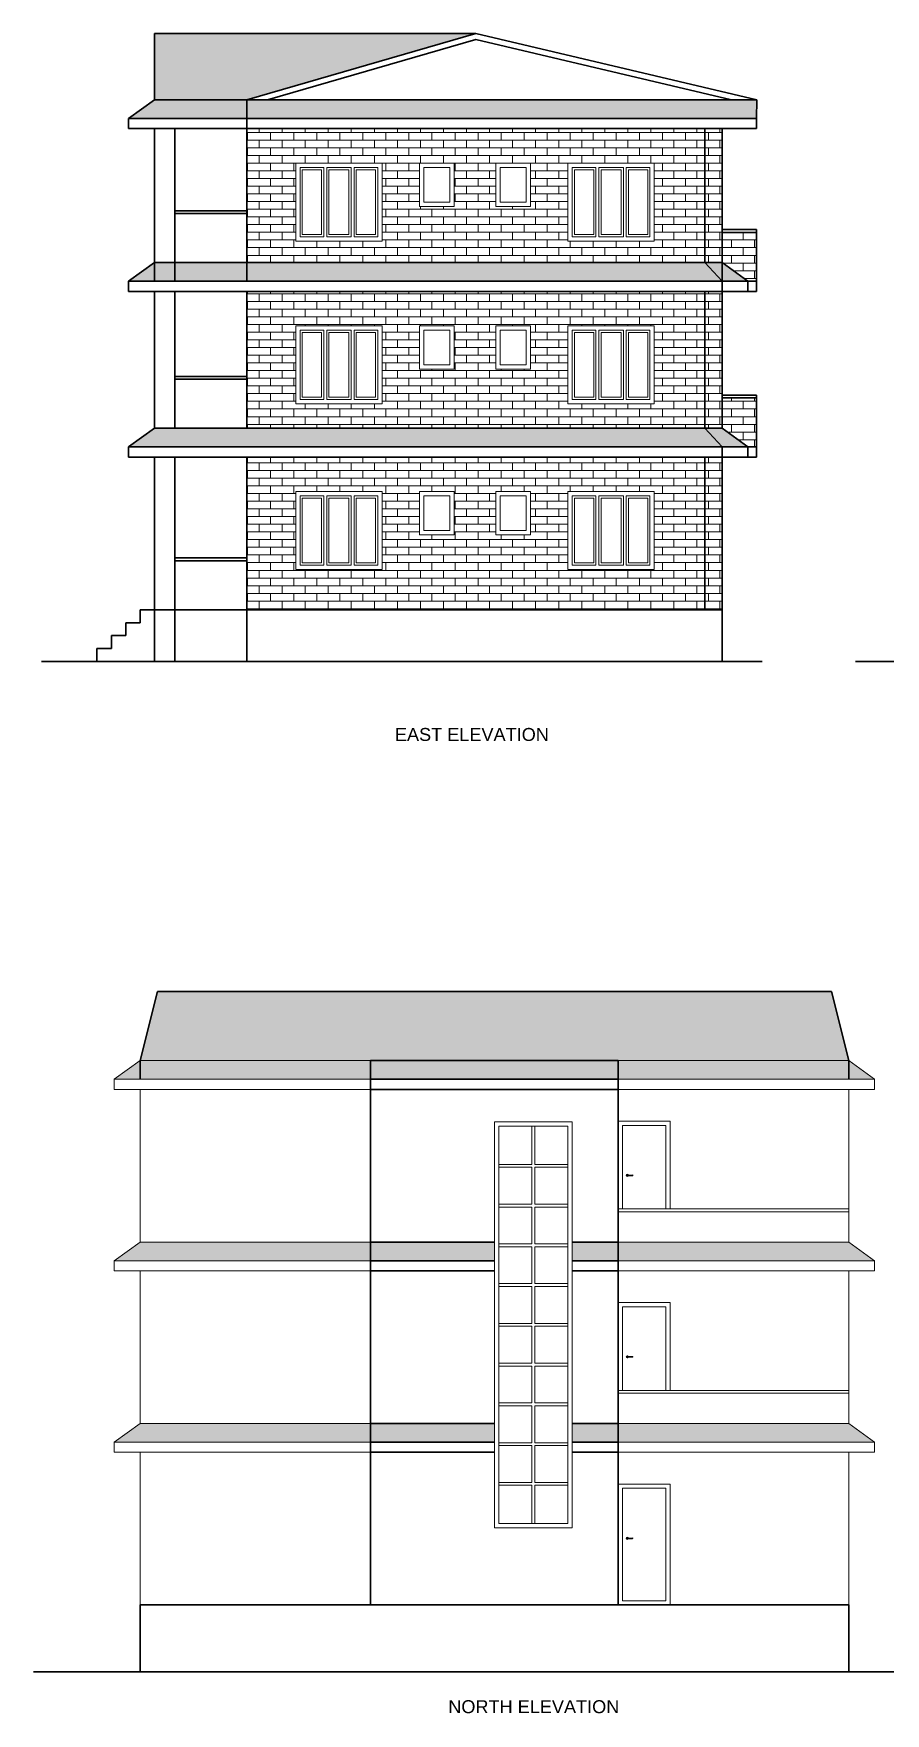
# Model space of a CAD drawing. Header units: inches. Extents: x 270915 to 273552, y 17064 to 18976.
# Drawn here: x 271799 to 272391, y 17064 to 18230 of the extents above; entities that cross this region are included whole.
import ezdxf

# ---------------------------------------------------------------- set-up
doc = ezdxf.new("R2010")
doc.units = ezdxf.units.IN
doc.header["$MEASUREMENT"] = 0
for name, color, linetype, lineweight in [('Hatch', 9, 'Continuous', 9), ('TEXT', 255, 'Continuous', 35), ('Walls', 11, 'Continuous', 35), ('Windows', 151, 'Continuous', 15)]:
    doc.layers.add(name, color=color, linetype=linetype, lineweight=lineweight)
doc.styles.get("Standard").update_dxf_attribs({"font": 'arial.ttf'})
pattern_1 = [(0, (22444.1, 1237.1), (0, 5.334), []), (90, (22444.1, 1237.1), (-8, 5.334), [5.334, -5.334])]
pattern_2 = [(0, (20000.5, 3268.1), (7.65, 3.6), [1.8, -1.5, 2.1, -0.9, 2.7, -1.2]), (0, (20002.3, 3268.25), (7.65, 3.6), [1.5, -5.7, 1.2, -1.8]), (0, (20005.9, 3267.875), (7.65, 3.6), [0.9, -9.3]), (90, (20000.5, 3268.1), (-2.55, 3.6), [3.45, -10.95]), (90, (20002.3, 3268.1), (-2.55, 3.6), [3.375, -11.025]), (90, (20003.8, 3268.1), (-2.55, 3.6), [3.15, -11.25]), (90, (20005.9, 3267.875), (-2.55, 3.6), [3.45, -10.95]), (90, (20006.8, 3267.875), (-2.55, 3.6), [3.45, -10.95]), (90, (20009.5, 3268.1), (-2.55, 3.6), [3.3, -11.1])]

msp = doc.modelspace()

# ---------------------------------------------------------------- hatches: boundary and pattern name
at = {"layer": 'Hatch', "transparency": 33554687}
h = msp.add_hatch(dxfattribs=at)
h.set_pattern_fill('AR-RSHKE', color=256, scale=0.3)
h.set_pattern_definition(pattern_2)
h.paths.add_polyline_path([(272106.5, 18230.5), (271883.5, 18230.5), (271883.5, 18184.5), (271947.5, 18184.5)])
h = msp.add_hatch(dxfattribs=at)
h.set_pattern_fill('AR-RSHKE', color=256, scale=0.3)
h.set_pattern_definition([(0, (20000.5, 3496.1), (7.65, 3.6), [1.8, -1.5, 2.1, -0.9, 2.7, -1.2]), (0, (20002.3, 3496.25), (7.65, 3.6), [1.5, -5.7, 1.2, -1.8]), (0, (20005.9, 3495.875), (7.65, 3.6), [0.9, -9.3]), (90, (20000.5, 3496.1), (-2.55, 3.6), [3.45, -10.95]), (90, (20002.3, 3496.1), (-2.55, 3.6), [3.375, -11.025]), (90, (20003.8, 3496.1), (-2.55, 3.6), [3.15, -11.25]), (90, (20005.9, 3495.875), (-2.55, 3.6), [3.45, -10.95]), (90, (20006.8, 3495.875), (-2.55, 3.6), [3.45, -10.95]), (90, (20009.5, 3496.1), (-2.55, 3.6), [3.3, -11.1])])
h.paths.add_polyline_path([(272265.5, 18184.5), (271883.5, 18184.5), (271865.5, 18171.5), (272277.5, 18171.5)])
h.paths.add_polyline_path([(272301.6, 18184.3), (272265.5, 18184.5), (272277.5, 18171.5), (272301.5, 18171.5)])
h = msp.add_hatch(dxfattribs=at)
h.set_pattern_fill('AR-BRSTD', color=256, scale=2)
h.set_pattern_definition(pattern_1)
h.paths.add_polyline_path([(272265.5, 18164.5), (271947.5, 18164.5), (271947.5, 18071.5), (272265.5, 18071.5)])
h.paths.add_polyline_path([(272120.5, 18110.5), (272120.5, 18140.5), (272144.5, 18140.5), (272144.5, 18110.5)], flags=16)
h.paths.add_polyline_path([(272123.5, 18113.5), (272123.5, 18137.5), (272141.5, 18137.5), (272141.5, 18113.5)], flags=0)
h.paths.add_polyline_path([(272091.5, 18110.5), (272067.5, 18110.5), (272067.5, 18140.5), (272091.5, 18140.5)], flags=16)
h.paths.add_polyline_path([(272088.5, 18113.5), (272070.5, 18113.5), (272070.5, 18137.5), (272088.5, 18137.5)], flags=0)
h.paths.add_polyline_path([(272170.5, 18140.5), (272230.5, 18140.5), (272230.5, 18086.5), (272170.5, 18086.5)], flags=16)
h.paths.add_polyline_path([(272173.5, 18137.5), (272190, 18137.5), (272190, 18089.5), (272173.5, 18089.5)], flags=0)
h.paths.add_polyline_path([(272175, 18136), (272188.5, 18136), (272188.5, 18091), (272175, 18091)], flags=0)
h.paths.add_polyline_path([(272041.5, 18086.5), (271981.5, 18086.5), (271981.5, 18140.5), (272041.5, 18140.5)], flags=16)
h.paths.add_polyline_path([(272038.5, 18089.5), (272022, 18089.5), (272022, 18137.5), (272038.5, 18137.5)], flags=0)
h.paths.add_polyline_path([(272037, 18091), (272023.5, 18091), (272023.5, 18136), (272037, 18136)], flags=0)
h.paths.add_polyline_path([(272192, 18137.5), (272209, 18137.5), (272209, 18089.5), (272192, 18089.5)], flags=0)
h.paths.add_polyline_path([(272193.5, 18136), (272207.5, 18136), (272207.5, 18091), (272193.5, 18091)], flags=0)
h.paths.add_polyline_path([(272020, 18089.5), (272003, 18089.5), (272003, 18137.5), (272020, 18137.5)], flags=0)
h.paths.add_polyline_path([(272018.5, 18091), (272004.5, 18091), (272004.5, 18136), (272018.5, 18136)], flags=0)
h.paths.add_polyline_path([(272211, 18137.5), (272227.5, 18137.5), (272227.5, 18089.5), (272211, 18089.5)], flags=0)
h.paths.add_polyline_path([(272212.5, 18136), (272226, 18136), (272226, 18091), (272212.5, 18091)], flags=0)
h.paths.add_polyline_path([(272001, 18089.5), (271984.5, 18089.5), (271984.5, 18137.5), (272001, 18137.5)], flags=0)
h.paths.add_polyline_path([(271999.5, 18091), (271986, 18091), (271986, 18136), (271999.5, 18136)], flags=0)
h = msp.add_hatch(dxfattribs=at)
h.set_pattern_fill('AR-BRSTD', color=256, scale=2)
h.set_pattern_definition(pattern_1)
h.paths.add_polyline_path([(272277.5, 18164.5), (272265.5, 18164.5), (272265.5, 18071.5), (272277.5, 18071.5)])
h.paths.add_polyline_path([(272301.5, 18092.5), (272277.5, 18092.5), (272277.5, 18071.5), (272295.5, 18058.5), (272301.5, 18058.5)])
h = msp.add_hatch(dxfattribs=at)
h.set_pattern_fill('AR-RSHKE', color=256, scale=0.3)
h.set_pattern_definition([(0, (20000.5, 3383.1), (7.65, 3.6), [1.8, -1.5, 2.1, -0.9, 2.7, -1.2]), (0, (20002.3, 3383.25), (7.65, 3.6), [1.5, -5.7, 1.2, -1.8]), (0, (20005.9, 3382.875), (7.65, 3.6), [0.9, -9.3]), (90, (20000.5, 3383.1), (-2.55, 3.6), [3.45, -10.95]), (90, (20002.3, 3383.1), (-2.55, 3.6), [3.375, -11.025]), (90, (20003.8, 3383.1), (-2.55, 3.6), [3.15, -11.25]), (90, (20005.9, 3382.875), (-2.55, 3.6), [3.45, -10.95]), (90, (20006.8, 3382.875), (-2.55, 3.6), [3.45, -10.95]), (90, (20009.5, 3383.1), (-2.55, 3.6), [3.3, -11.1])])
h.paths.add_polyline_path([(272265.5, 18071.5), (271883.5, 18071.5), (271865.5, 18058.5), (272277.5, 18058.5)])
h.paths.add_polyline_path([(272277.5, 18071.5), (272265.5, 18071.5), (272277.5, 18058.5), (272295.5, 18058.5)])
h = msp.add_hatch(dxfattribs=at)
h.set_pattern_fill('AR-BRSTD', color=256, scale=2)
h.set_pattern_definition(pattern_1)
h.paths.add_polyline_path([(272265.5, 17956.5), (272265.5, 18051.5), (271947.5, 18051.5), (271947.5, 17956.5)])
h.paths.add_polyline_path([(272144.5, 17997.5), (272120.5, 17997.5), (272120.5, 18027.5), (272144.5, 18027.5)], flags=16)
h.paths.add_polyline_path([(272170.5, 18027.5), (272230.5, 18027.5), (272230.5, 17973.5), (272170.5, 17973.5)], flags=16)
h.paths.add_polyline_path([(272141.5, 18000.5), (272123.5, 18000.5), (272123.5, 18024.5), (272141.5, 18024.5)], flags=0)
h.paths.add_polyline_path([(272173.5, 18024.5), (272190, 18024.5), (272190, 17976.5), (272173.5, 17976.5)], flags=0)
h.paths.add_polyline_path([(272175, 17978), (272175, 18023), (272188.5, 18023), (272188.5, 17978)], flags=0)
h.paths.add_polyline_path([(272192, 18024.5), (272209, 18024.5), (272209, 17976.5), (272192, 17976.5)], flags=0)
h.paths.add_polyline_path([(272193.5, 17978), (272193.5, 18023), (272207.5, 18023), (272207.5, 17978)], flags=0)
h.paths.add_polyline_path([(272211, 18024.5), (272227.5, 18024.5), (272227.5, 17976.5), (272211, 17976.5)], flags=0)
h.paths.add_polyline_path([(272212.5, 17978), (272212.5, 18023), (272226, 18023), (272226, 17978)], flags=0)
h.paths.add_polyline_path([(272091.5, 17997.5), (272067.5, 17997.5), (272067.5, 18027.5), (272091.5, 18027.5)], flags=16)
h.paths.add_polyline_path([(272088.5, 18000.5), (272070.5, 18000.5), (272070.5, 18024.5), (272088.5, 18024.5)], flags=0)
h.paths.add_polyline_path([(272041.5, 17973.5), (271981.5, 17973.5), (271981.5, 18027.5), (272041.5, 18027.5)], flags=16)
h.paths.add_polyline_path([(272038.5, 17976.5), (272022, 17976.5), (272022, 18024.5), (272038.5, 18024.5)], flags=0)
h.paths.add_polyline_path([(272037, 17978), (272023.5, 17978), (272023.5, 18023), (272037, 18023)], flags=0)
h.paths.add_polyline_path([(272020, 17976.5), (272003, 17976.5), (272003, 18024.5), (272020, 18024.5)], flags=0)
h.paths.add_polyline_path([(272018.5, 17978), (272004.5, 17978), (272004.5, 18023), (272018.5, 18023)], flags=0)
h.paths.add_polyline_path([(272001, 17976.5), (271984.5, 17976.5), (271984.5, 18024.5), (272001, 18024.5)], flags=0)
h.paths.add_polyline_path([(271999.5, 17978), (271986, 17978), (271986, 18023), (271999.5, 18023)], flags=0)
h = msp.add_hatch(dxfattribs=at)
h.set_pattern_fill('AR-BRSTD', color=256, scale=2)
h.set_pattern_definition(pattern_1)
h.paths.add_polyline_path([(272277.5, 18051.5), (272265.5, 18051.5), (272265.5, 17956.5), (272277.5, 17956.5)])
h.paths.add_polyline_path([(272301.5, 17977.5), (272277.5, 17977.5), (272277.5, 17956.5), (272295.5, 17943.5), (272301.5, 17943.5)])
h = msp.add_hatch(dxfattribs=at)
h.set_pattern_fill('AR-RSHKE', color=256, scale=0.3)
h.set_pattern_definition(pattern_2)
h.paths.add_polyline_path([(272265.5, 17956.5), (271883.5, 17956.5), (271865.5, 17943.5), (272277.5, 17943.5)])
h.paths.add_polyline_path([(272277.5, 17956.5), (272265.5, 17956.5), (272277.5, 17943.5), (272295.5, 17943.5)])
h = msp.add_hatch(dxfattribs=at)
h.set_pattern_fill('AR-BRSTD', color=256, scale=2)
h.set_pattern_definition(pattern_1)
h.paths.add_polyline_path([(272265.5, 17830.5), (272265.5, 17936.5), (271947.5, 17936.5), (271947.5, 17830.5)])
h.paths.add_polyline_path([(272170.5, 17858.5), (272170.5, 17912.5), (272230.5, 17912.5), (272230.5, 17858.5)], flags=16)
h.paths.add_polyline_path([(272173.5, 17861.5), (272173.5, 17909.5), (272190, 17909.5), (272190, 17861.5)], flags=0)
h.paths.add_polyline_path([(272175, 17863), (272175, 17908), (272188.5, 17908), (272188.5, 17863)], flags=0)
h.paths.add_polyline_path([(272144.5, 17882.5), (272120.5, 17882.5), (272120.5, 17912.5), (272144.5, 17912.5)], flags=16)
h.paths.add_polyline_path([(272141.5, 17885.5), (272123.5, 17885.5), (272123.5, 17909.5), (272141.5, 17909.5)], flags=0)
h.paths.add_polyline_path([(272192, 17861.5), (272192, 17909.5), (272209, 17909.5), (272209, 17861.5)], flags=0)
h.paths.add_polyline_path([(272193.5, 17863), (272193.5, 17908), (272207.5, 17908), (272207.5, 17863)], flags=0)
h.paths.add_polyline_path([(272211, 17861.5), (272211, 17909.5), (272227.5, 17909.5), (272227.5, 17861.5)], flags=0)
h.paths.add_polyline_path([(272091.5, 17882.5), (272067.5, 17882.5), (272067.5, 17912.5), (272091.5, 17912.5)], flags=16)
h.paths.add_polyline_path([(272212.5, 17863), (272212.5, 17908), (272226, 17908), (272226, 17863)], flags=0)
h.paths.add_polyline_path([(272088.5, 17885.5), (272070.5, 17885.5), (272070.5, 17909.5), (272088.5, 17909.5)], flags=0)
h.paths.add_polyline_path([(272041.5, 17858.5), (271981.5, 17858.5), (271981.5, 17912.5), (272041.5, 17912.5)], flags=16)
h.paths.add_polyline_path([(272038.5, 17861.5), (272022, 17861.5), (272022, 17909.5), (272038.5, 17909.5)], flags=0)
h.paths.add_polyline_path([(272037, 17863), (272023.5, 17863), (272023.5, 17908), (272037, 17908)], flags=0)
h.paths.add_polyline_path([(272020, 17861.5), (272003, 17861.5), (272003, 17909.5), (272020, 17909.5)], flags=0)
h.paths.add_polyline_path([(272018.5, 17863), (272004.5, 17863), (272004.5, 17908), (272018.5, 17908)], flags=0)
h.paths.add_polyline_path([(272001, 17861.5), (271984.5, 17861.5), (271984.5, 17909.5), (272001, 17909.5)], flags=0)
h.paths.add_polyline_path([(271999.5, 17863), (271986, 17863), (271986, 17908), (271999.5, 17908)], flags=0)
h = msp.add_hatch(dxfattribs=at)
h.set_pattern_fill('AR-BRSTD', color=256, scale=2)
h.set_pattern_definition(pattern_1)
h.paths.add_polyline_path([(272277.5, 17936.5), (272265.5, 17936.5), (272265.5, 17830.5), (272277.5, 17830.5)])
h = msp.add_hatch(dxfattribs=at)
h.set_pattern_fill('AR-RSHKE', color=256, scale=0.3)
h.set_pattern_definition([(0, (18002.5, 3764.5), (7.65, 3.6), [1.8, -1.5, 2.1, -0.9, 2.7, -1.2]), (0, (18004.3, 3764.65), (7.65, 3.6), [1.5, -5.7, 1.2, -1.8]), (0, (18007.9, 3764.275), (7.65, 3.6), [0.9, -9.3]), (90, (18002.5, 3764.5), (-2.55, 3.6), [3.45, -10.95]), (90, (18004.3, 3764.5), (-2.55, 3.6), [3.375, -11.025]), (90, (18005.8, 3764.5), (-2.55, 3.6), [3.15, -11.25]), (90, (18007.9, 3764.275), (-2.55, 3.6), [3.45, -10.95]), (90, (18008.8, 3764.275), (-2.55, 3.6), [3.45, -10.95]), (90, (18011.5, 3764.5), (-2.55, 3.6), [3.3, -11.1])])
h.paths.add_polyline_path([(271885.5, 17565.5), (271873.5, 17517.5), (272033.5, 17517.5), (272205.5, 17517.5), (272365.5, 17517.5), (272353.5, 17565.5)])
h = msp.add_hatch(dxfattribs=at)
h.set_pattern_fill('AR-RSHKE', color=256, scale=0.3)
h.set_pattern_definition([(0, (18002.5, 4016.5), (7.65, 3.6), [1.8, -1.5, 2.1, -0.9, 2.7, -1.2]), (0, (18004.3, 4016.65), (7.65, 3.6), [1.5, -5.7, 1.2, -1.8]), (0, (18007.9, 4016.275), (7.65, 3.6), [0.9, -9.3]), (90, (18002.5, 4016.5), (-2.55, 3.6), [3.45, -10.95]), (90, (18004.3, 4016.5), (-2.55, 3.6), [3.375, -11.025]), (90, (18005.8, 4016.5), (-2.55, 3.6), [3.15, -11.25]), (90, (18007.9, 4016.275), (-2.55, 3.6), [3.45, -10.95]), (90, (18008.8, 4016.275), (-2.55, 3.6), [3.45, -10.95]), (90, (18011.5, 4016.5), (-2.55, 3.6), [3.3, -11.1])])
h.paths.add_polyline_path([(272365.5, 17517.5), (271873.5, 17517.5), (271855.5, 17504.5), (272383.5, 17504.5)])
h = msp.add_hatch(dxfattribs=at)
h.set_pattern_fill('AR-RSHKE', color=256, scale=0.3)
h.set_pattern_definition([(0, (18002.5, 3890.5), (7.65, 3.6), [1.8, -1.5, 2.1, -0.9, 2.7, -1.2]), (0, (18004.3, 3890.65), (7.65, 3.6), [1.5, -5.7, 1.2, -1.8]), (0, (18007.9, 3890.275), (7.65, 3.6), [0.9, -9.3]), (90, (18002.5, 3890.5), (-2.55, 3.6), [3.45, -10.95]), (90, (18004.3, 3890.5), (-2.55, 3.6), [3.375, -11.025]), (90, (18005.8, 3890.5), (-2.55, 3.6), [3.15, -11.25]), (90, (18007.9, 3890.275), (-2.55, 3.6), [3.45, -10.95]), (90, (18008.8, 3890.275), (-2.55, 3.6), [3.45, -10.95]), (90, (18011.5, 3890.5), (-2.55, 3.6), [3.3, -11.1])])
h.paths.add_polyline_path([(272173.5, 17391.5), (272173.5, 17378.5), (272383.5, 17378.5), (272365.5, 17391.5)])
h.paths.add_polyline_path([(272119.5, 17378.5), (272119.5, 17391.5), (271873.5, 17391.5), (271855.5, 17378.5)])
h = msp.add_hatch(dxfattribs=at)
h.set_pattern_fill('AR-RSHKE', color=256, scale=0.3)
h.set_pattern_definition([(0, (7493.5, 644.5), (7.65, 3.6), [1.8, -1.5, 2.1, -0.9, 2.7, -1.2]), (0, (7495.3, 644.65), (7.65, 3.6), [1.5, -5.7, 1.2, -1.8]), (0, (7498.9, 644.275), (7.65, 3.6), [0.9, -9.3]), (90, (7493.5, 644.5), (-2.55, 3.6), [3.45, -10.95]), (90, (7495.3, 644.5), (-2.55, 3.6), [3.375, -11.025]), (90, (7496.8, 644.5), (-2.55, 3.6), [3.15, -11.25]), (90, (7498.9, 644.275), (-2.55, 3.6), [3.45, -10.95]), (90, (7499.8, 644.275), (-2.55, 3.6), [3.45, -10.95]), (90, (7502.5, 644.5), (-2.55, 3.6), [3.3, -11.1])])
h.paths.add_polyline_path([(272033.5, 17265.5), (271873.5, 17265.5), (271855.5, 17252.5), (272033.5, 17252.5)])
h.paths.add_polyline_path([(272119.5, 17265.5), (272033.5, 17265.5), (272033.5, 17252.5), (272119.5, 17252.5)])
h.paths.add_polyline_path([(272205.5, 17265.5), (272173.5, 17265.5), (272173.5, 17252.5), (272205.5, 17252.5)])
h.paths.add_polyline_path([(272365.5, 17265.5), (272205.5, 17265.5), (272205.5, 17252.5), (272383.5, 17252.5)])

# ---------------------------------------------------------------- linework, layer by layer
at = {"layer": 'Walls'}
for p, q in [((271883.5, 18230.5), (272106.5, 18230.5)), ((271883.5, 18184.5), (271883.5, 18230.5)), ((271947.5, 18184.5), (272106.5, 18230.5)), ((272106.5, 18230.5), (272301.6, 18184.5)), ((271961.9, 18184.5), (272106.6, 18226.4)), ((272106.6, 18226.4), (272284.2, 18184.5)), ((271865.5, 18171.5), (271883.5, 18184.5)), ((271883.5, 18184.5), (272301.6, 18184.5)), ((271947.5, 18058.5), (271947.5, 18184.5)), ((272301.6, 18184.5), (272301.5, 18171.5)), ((271865.5, 18171.5), (271865.5, 18164.5)), ((271865.5, 18171.5), (272301.5, 18171.5)), ((271947.5, 18177.5), (271947.5, 18071.5)), ((272301.5, 18171.5), (272301.5, 18164.5)), ((271865.5, 18164.5), (272301.5, 18164.5)), ((271883.5, 18058.5), (271883.5, 18164.5)), ((271897.5, 18058.5), (271897.5, 18164.5)), ((272265.5, 18071.5), (272265.5, 18164.5)), ((272277.5, 17956.5), (272277.5, 18164.5)), ((271897.5, 18107.5), (271947.5, 18107.5)), ((271897.5, 18105.5), (271947.5, 18105.5)), ((272277.5, 18094.5), (272301.5, 18094.5)), ((272277.5, 18092.5), (272301.5, 18092.5)), ((272301.5, 18094.5), (272301.5, 18051.5)), ((271865.5, 18058.5), (271883.5, 18071.5)), ((271883.5, 18071.5), (272277.5, 18071.5)), ((272265.5, 18071.5), (272277.5, 18058.5)), ((272277.5, 18071.5), (272295.5, 18058.5)), ((271865.5, 18058.5), (271865.5, 18051.5)), ((271865.5, 18058.5), (272301.5, 18058.5)), ((271947.5, 18062.5), (271947.5, 18058.5)), ((272295.5, 18058.5), (272295.5, 18051.5)), ((272301.5, 18058.5), (272301.5, 18051.5)), ((271865.5, 18051.5), (272301.5, 18051.5)), ((271883.5, 17956.5), (271883.5, 18051.5)), ((271897.5, 17956.5), (271897.5, 18051.5)), ((271947.5, 17956.5), (271947.5, 18051.5)), ((271947.5, 18051.5), (271947.5, 17956.5)), ((272265.5, 17956.5), (272265.5, 18051.5)), ((271897.5, 17992.5), (271947.5, 17992.5)), ((271897.5, 17990.5), (271947.5, 17990.5)), ((272277.5, 17979.5), (272301.5, 17979.5)), ((272277.5, 17977.5), (272301.5, 17977.5)), ((272301.5, 17979.5), (272301.5, 17936.5)), ((271865.5, 17943.5), (271883.5, 17956.5)), ((271883.5, 17956.5), (272277.5, 17956.5)), ((272265.5, 17956.5), (272277.5, 17943.5)), ((272277.5, 17956.5), (272295.5, 17943.5)), ((271865.5, 17943.5), (271865.5, 17936.5)), ((271865.5, 17943.5), (272301.5, 17943.5)), ((272277.5, 17943.5), (272277.5, 17794.5)), ((272295.5, 17943.5), (272295.5, 17936.5)), ((271865.5, 17936.5), (272301.5, 17936.5)), ((271883.5, 17936.5), (271883.5, 17794.5)), ((271897.5, 17936.5), (271897.5, 17794.5)), ((271947.5, 17936.5), (271947.5, 17794.5)), ((272265.5, 17936.5), (272265.5, 17830.5)), ((271897.5, 17866.5), (271947.5, 17866.5)), ((271897.5, 17864.5), (271947.5, 17864.5)), ((271873.5, 17821.5), (271863.5, 17821.5)), ((271863.5, 17821.5), (271863.5, 17812.5)), ((271873.5, 17830.5), (271873.5, 17821.5)), ((271883.5, 17830.5), (271873.5, 17830.5)), ((271883.5, 17830.5), (272277.5, 17830.5)), ((271863.5, 17812.5), (271853.5, 17812.5)), ((271853.5, 17812.5), (271853.5, 17803.5)), ((271853.5, 17803.5), (271843.5, 17803.5)), ((271843.5, 17803.5), (271843.5, 17794.5)), ((272305.5, 17794.5), (271805, 17794.5)), ((272910.8, 17794.5), (272370.3, 17794.5)), ((271873.5, 17517.5), (271885.5, 17565.5)), ((272353.5, 17565.5), (271885.5, 17565.5)), ((272365.5, 17517.5), (272353.5, 17565.5)), ((271873.5, 17504.5), (271873.5, 17517.5)), ((272205.5, 17517.5), (272033.5, 17517.5)), ((272033.5, 17504.5), (272033.5, 17517.5)), ((272205.5, 17504.5), (272205.5, 17517.5)), ((272365.5, 17504.5), (272365.5, 17517.5)), ((272205.5, 17504.5), (272033.5, 17504.5)), ((272033.5, 17378.5), (272033.5, 17504.5)), ((272205.5, 17497.5), (272033.5, 17497.5)), ((272205.5, 17378.5), (272205.5, 17504.5)), ((272119.5, 17391.5), (272033.5, 17391.5)), ((272205.5, 17391.5), (272173.5, 17391.5)), ((272119.5, 17378.5), (272033.5, 17378.5)), ((272033.5, 17252.5), (272033.5, 17378.5)), ((272205.5, 17378.5), (272173.5, 17378.5)), ((272205.5, 17252.5), (272205.5, 17378.5)), ((272033.5, 17265.5), (272033.5, 17371.5)), ((272119.5, 17371.5), (272033.5, 17371.5)), ((272205.5, 17371.5), (272173.5, 17371.5)), ((272205.5, 17265.5), (272205.5, 17371.5)), ((272119.5, 17265.5), (272033.5, 17265.5)), ((272205.5, 17265.5), (272173.5, 17265.5)), ((272119.5, 17252.5), (272033.5, 17252.5)), ((272033.5, 17139.5), (272033.5, 17252.5)), ((272205.5, 17252.5), (272173.5, 17252.5)), ((272205.5, 17139.5), (272205.5, 17252.5)), ((272119.5, 17245.5), (272033.5, 17245.5)), ((272205.5, 17245.5), (272173.5, 17245.5)), ((271873.5, 17139.5), (272365.5, 17139.5)), ((272365.5, 17139.5), (271873.5, 17139.5)), ((271873.5, 17139.5), (271873.5, 17093.2)), ((272365.5, 17139.5), (272365.5, 17093.2)), ((271799.5, 17093.2), (272443.5, 17093.2))]:
    msp.add_line(p, q, dxfattribs=at)
at = {"layer": 'Windows'}
for p, q in [((271984.5, 18089.5), (271984.5, 18137.5)), ((272001, 18137.5), (271984.5, 18137.5)), ((272001, 18089.5), (272001, 18137.5)), ((272003, 18089.5), (272003, 18137.5)), ((272020, 18137.5), (272003, 18137.5)), ((272020, 18089.5), (272020, 18137.5)), ((272022, 18089.5), (272022, 18137.5)), ((272038.5, 18137.5), (272022, 18137.5)), ((272038.5, 18137.5), (272038.5, 18089.5)), ((272173.5, 18089.5), (272173.5, 18137.5)), ((272190, 18137.5), (272173.5, 18137.5)), ((272190, 18089.5), (272190, 18137.5)), ((272192, 18089.5), (272192, 18137.5)), ((272209, 18137.5), (272192, 18137.5)), ((272209, 18089.5), (272209, 18137.5)), ((272211, 18089.5), (272211, 18137.5)), ((272227.5, 18137.5), (272211, 18137.5)), ((272227.5, 18137.5), (272227.5, 18089.5)), ((272001, 18089.5), (271984.5, 18089.5)), ((272020, 18089.5), (272003, 18089.5)), ((272038.5, 18089.5), (272022, 18089.5)), ((272190, 18089.5), (272173.5, 18089.5)), ((272209, 18089.5), (272192, 18089.5)), ((272227.5, 18089.5), (272211, 18089.5)), ((271984.5, 17976.5), (271984.5, 18024.5)), ((272001, 18024.5), (271984.5, 18024.5)), ((272001, 17976.5), (272001, 18024.5)), ((272003, 17976.5), (272003, 18024.5)), ((272020, 18024.5), (272003, 18024.5)), ((272020, 17976.5), (272020, 18024.5)), ((272022, 17976.5), (272022, 18024.5)), ((272038.5, 18024.5), (272022, 18024.5)), ((272038.5, 18024.5), (272038.5, 17976.5)), ((272173.5, 17976.5), (272173.5, 18024.5)), ((272190, 18024.5), (272173.5, 18024.5)), ((272190, 17976.5), (272190, 18024.5)), ((272192, 17976.5), (272192, 18024.5)), ((272209, 18024.5), (272192, 18024.5)), ((272209, 17976.5), (272209, 18024.5)), ((272211, 17976.5), (272211, 18024.5)), ((272227.5, 18024.5), (272211, 18024.5)), ((272227.5, 18024.5), (272227.5, 17976.5)), ((272001, 17976.5), (271984.5, 17976.5)), ((272020, 17976.5), (272003, 17976.5)), ((272038.5, 17976.5), (272022, 17976.5)), ((272190, 17976.5), (272173.5, 17976.5)), ((272209, 17976.5), (272192, 17976.5)), ((272227.5, 17976.5), (272211, 17976.5)), ((271984.5, 17861.5), (271984.5, 17909.5)), ((272001, 17909.5), (271984.5, 17909.5)), ((272001, 17861.5), (272001, 17909.5)), ((272003, 17861.5), (272003, 17909.5)), ((272020, 17909.5), (272003, 17909.5)), ((272020, 17861.5), (272020, 17909.5)), ((272022, 17861.5), (272022, 17909.5)), ((272038.5, 17909.5), (272022, 17909.5)), ((272038.5, 17909.5), (272038.5, 17861.5)), ((272173.5, 17861.5), (272173.5, 17909.5)), ((272190, 17909.5), (272173.5, 17909.5)), ((272190, 17861.5), (272190, 17909.5)), ((272192, 17861.5), (272192, 17909.5)), ((272209, 17909.5), (272192, 17909.5)), ((272209, 17861.5), (272209, 17909.5)), ((272211, 17861.5), (272211, 17909.5)), ((272227.5, 17909.5), (272211, 17909.5)), ((272227.5, 17909.5), (272227.5, 17861.5)), ((272001, 17861.5), (271984.5, 17861.5)), ((272020, 17861.5), (272003, 17861.5)), ((272038.5, 17861.5), (272022, 17861.5)), ((272190, 17861.5), (272173.5, 17861.5)), ((272209, 17861.5), (272192, 17861.5)), ((272227.5, 17861.5), (272211, 17861.5)), ((271855.5, 17504.5), (271873.5, 17517.5)), ((272033.5, 17517.5), (271873.5, 17517.5)), ((272365.5, 17517.5), (272205.5, 17517.5)), ((272383.5, 17504.5), (272365.5, 17517.5)), ((272033.5, 17504.5), (271855.5, 17504.5)), ((271855.5, 17497.5), (271855.5, 17504.5)), ((272033.5, 17497.5), (271855.5, 17497.5)), ((271873.5, 17391.5), (271873.5, 17497.5)), ((272383.5, 17504.5), (272205.5, 17504.5)), ((272383.5, 17497.5), (272205.5, 17497.5)), ((272365.5, 17391.5), (272365.5, 17497.5)), ((272383.5, 17504.5), (272383.5, 17497.5)), ((272145.5, 17472), (272145.5, 17445.4)), ((272147.5, 17472), (272147.5, 17445.4)), ((272205.4, 17475.5), (272241.5, 17475.5)), ((272205.4, 17391.5), (272205.4, 17475.5)), ((272241.5, 17475.5), (272241.5, 17414.5)), ((272122.5, 17445.4), (272145.5, 17445.4)), ((272122.5, 17443.4), (272145.5, 17443.4)), ((272145.5, 17443.4), (272145.5, 17417.8)), ((272147.5, 17445.4), (272170.5, 17445.4)), ((272147.5, 17443.4), (272147.5, 17417.8)), ((272147.5, 17443.4), (272170.5, 17443.4)), ((272211.7, 17438), (272215.4, 17438)), ((272211.7, 17437.5), (272215.4, 17437.5)), ((272122.5, 17417.8), (272145.5, 17417.8)), ((272122.5, 17415.8), (272145.5, 17415.8)), ((272145.5, 17415.8), (272145.5, 17390.2)), ((272147.5, 17417.8), (272170.5, 17417.8)), ((272147.5, 17415.8), (272147.5, 17390.2)), ((272147.5, 17415.8), (272170.5, 17415.8)), ((272365.5, 17414.5), (272205.4, 17414.5)), ((272365.5, 17412.5), (272205.4, 17412.5)), ((271855.5, 17378.5), (271873.5, 17391.5)), ((272033.5, 17391.5), (271873.5, 17391.5)), ((272122.5, 17390.2), (272145.5, 17390.2)), ((272147.5, 17390.2), (272170.5, 17390.2)), ((272365.5, 17391.5), (272205.5, 17391.5)), ((272383.5, 17378.5), (272365.5, 17391.5)), ((272033.5, 17378.5), (271855.5, 17378.5)), ((271855.5, 17371.5), (271855.5, 17378.5)), ((272122.5, 17388.2), (272145.5, 17388.2)), ((272145.5, 17388.2), (272145.5, 17362.6)), ((272147.5, 17388.2), (272147.5, 17362.6)), ((272147.5, 17388.2), (272170.5, 17388.2)), ((272383.5, 17378.5), (272205.5, 17378.5)), ((272383.5, 17378.5), (272383.5, 17371.5)), ((272033.5, 17371.5), (271855.5, 17371.5)), ((271873.5, 17265.5), (271873.5, 17371.5)), ((272383.5, 17371.5), (272205.5, 17371.5)), ((272365.5, 17265.5), (272365.5, 17371.5)), ((272122.5, 17362.6), (272145.5, 17362.6)), ((272122.5, 17360.6), (272145.5, 17360.6)), ((272145.5, 17360.6), (272145.5, 17335)), ((272147.5, 17362.6), (272170.5, 17362.6)), ((272147.5, 17360.6), (272147.5, 17335)), ((272147.5, 17360.6), (272170.5, 17360.6)), ((272205.4, 17349.5), (272241.5, 17349.5)), ((272205.4, 17265.5), (272205.4, 17349.5)), ((272241.5, 17349.5), (272241.5, 17288.5)), ((272122.5, 17335), (272145.5, 17335)), ((272122.5, 17333), (272145.5, 17333)), ((272145.5, 17333), (272145.5, 17307.4)), ((272147.5, 17335), (272170.5, 17335)), ((272147.5, 17333), (272147.5, 17307.4)), ((272147.5, 17333), (272170.5, 17333)), ((272211.7, 17312), (272215.4, 17312)), ((272211.7, 17311.5), (272215.4, 17311.5)), ((272122.5, 17307.4), (272145.5, 17307.4)), ((272122.5, 17305.4), (272145.5, 17305.4)), ((272145.5, 17305.4), (272145.5, 17279.8)), ((272147.5, 17307.4), (272170.5, 17307.4)), ((272147.5, 17305.4), (272147.5, 17279.8)), ((272147.5, 17305.4), (272170.5, 17305.4)), ((272365.5, 17288.5), (272205.4, 17288.5)), ((272365.5, 17286.5), (272205.4, 17286.5)), ((272122.5, 17279.8), (272145.5, 17279.8)), ((272122.5, 17277.8), (272145.5, 17277.8)), ((272145.5, 17277.8), (272145.5, 17252.2)), ((272147.5, 17279.8), (272170.5, 17279.8)), ((272147.5, 17277.8), (272147.5, 17252.2)), ((272147.5, 17277.8), (272170.5, 17277.8)), ((271855.5, 17252.5), (271873.5, 17265.5)), ((272033.5, 17265.5), (271873.5, 17265.5)), ((272365.5, 17265.5), (272205.5, 17265.5)), ((272383.5, 17252.5), (272365.5, 17265.5)), ((272033.5, 17252.5), (271855.5, 17252.5)), ((271855.5, 17245.5), (271855.5, 17252.5)), ((272122.5, 17252.2), (272145.5, 17252.2)), ((272122.5, 17250.2), (272145.5, 17250.2)), ((272145.5, 17250.2), (272145.5, 17224.6)), ((272147.5, 17252.2), (272170.5, 17252.2)), ((272147.5, 17250.2), (272147.5, 17224.6)), ((272147.5, 17250.2), (272170.5, 17250.2)), ((272383.5, 17252.5), (272205.5, 17252.5)), ((272383.5, 17252.5), (272383.5, 17245.5)), ((272033.5, 17245.5), (271855.5, 17245.5)), ((271873.5, 17245.5), (271873.5, 17139.5)), ((272383.5, 17245.5), (272205.5, 17245.5)), ((272365.5, 17245.5), (272365.5, 17139.5)), ((272122.5, 17224.6), (272145.5, 17224.6)), ((272122.5, 17222.6), (272145.5, 17222.6)), ((272145.5, 17222.6), (272145.5, 17196)), ((272147.5, 17224.6), (272170.5, 17224.6)), ((272147.5, 17222.6), (272147.5, 17196)), ((272147.5, 17222.6), (272170.5, 17222.6)), ((272205.4, 17223.5), (272241.5, 17223.5)), ((272205.4, 17139.5), (272205.4, 17223.5)), ((272241.5, 17223.5), (272241.5, 17139.5)), ((272211.7, 17186), (272215.4, 17186)), ((272211.7, 17185.5), (272215.4, 17185.5))]:
    msp.add_line(p, q, dxfattribs=at)
for points in [[(272041.5, 18086.5), (271981.5, 18086.5), (271981.5, 18140.5), (272041.5, 18140.5)], [(271986, 18091), (271999.5, 18091), (271999.5, 18136), (271986, 18136)], [(272004.5, 18091), (272018.5, 18091), (272018.5, 18136), (272004.5, 18136)], [(272023.5, 18091), (272037, 18091), (272037, 18136), (272023.5, 18136)], [(272067.5, 18140.5), (272091.5, 18140.5), (272091.5, 18110.5), (272067.5, 18110.5)], [(272070.5, 18137.5), (272088.5, 18137.5), (272088.5, 18113.5), (272070.5, 18113.5)], [(272120.5, 18140.5), (272144.5, 18140.5), (272144.5, 18110.5), (272120.5, 18110.5)], [(272123.5, 18137.5), (272141.5, 18137.5), (272141.5, 18113.5), (272123.5, 18113.5)], [(272230.5, 18086.5), (272170.5, 18086.5), (272170.5, 18140.5), (272230.5, 18140.5)], [(272175, 18091), (272188.5, 18091), (272188.5, 18136), (272175, 18136)], [(272193.5, 18091), (272207.5, 18091), (272207.5, 18136), (272193.5, 18136)], [(272212.5, 18091), (272226, 18091), (272226, 18136), (272212.5, 18136)], [(272041.5, 17973.5), (271981.5, 17973.5), (271981.5, 18027.5), (272041.5, 18027.5)], [(271986, 17978), (271999.5, 17978), (271999.5, 18023), (271986, 18023)], [(272004.5, 17978), (272018.5, 17978), (272018.5, 18023), (272004.5, 18023)], [(272023.5, 17978), (272037, 17978), (272037, 18023), (272023.5, 18023)], [(272067.5, 18027.5), (272091.5, 18027.5), (272091.5, 17997.5), (272067.5, 17997.5)], [(272070.5, 18024.5), (272088.5, 18024.5), (272088.5, 18000.5), (272070.5, 18000.5)], [(272120.5, 18027.5), (272144.5, 18027.5), (272144.5, 17997.5), (272120.5, 17997.5)], [(272123.5, 18024.5), (272141.5, 18024.5), (272141.5, 18000.5), (272123.5, 18000.5)], [(272230.5, 17973.5), (272170.5, 17973.5), (272170.5, 18027.5), (272230.5, 18027.5)], [(272175, 17978), (272188.5, 17978), (272188.5, 18023), (272175, 18023)], [(272193.5, 17978), (272207.5, 17978), (272207.5, 18023), (272193.5, 18023)], [(272212.5, 17978), (272226, 17978), (272226, 18023), (272212.5, 18023)], [(272041.5, 17858.5), (271981.5, 17858.5), (271981.5, 17912.5), (272041.5, 17912.5)], [(271986, 17863), (271999.5, 17863), (271999.5, 17908), (271986, 17908)], [(272004.5, 17863), (272018.5, 17863), (272018.5, 17908), (272004.5, 17908)], [(272023.5, 17863), (272037, 17863), (272037, 17908), (272023.5, 17908)], [(272067.5, 17912.5), (272091.5, 17912.5), (272091.5, 17882.5), (272067.5, 17882.5)], [(272070.5, 17909.5), (272088.5, 17909.5), (272088.5, 17885.5), (272070.5, 17885.5)], [(272120.5, 17912.5), (272144.5, 17912.5), (272144.5, 17882.5), (272120.5, 17882.5)], [(272123.5, 17909.5), (272141.5, 17909.5), (272141.5, 17885.5), (272123.5, 17885.5)], [(272230.5, 17858.5), (272170.5, 17858.5), (272170.5, 17912.5), (272230.5, 17912.5)], [(272175, 17863), (272188.5, 17863), (272188.5, 17908), (272175, 17908)], [(272193.5, 17863), (272207.5, 17863), (272207.5, 17908), (272193.5, 17908)], [(272212.5, 17863), (272226, 17863), (272226, 17908), (272212.5, 17908)], [(272119.5, 17475), (272173.5, 17475), (272173.5, 17193), (272119.5, 17193)], [(272122.5, 17472), (272170.5, 17472), (272170.5, 17196), (272122.5, 17196)], [(272208.4, 17220.5), (272238.5, 17220.5), (272238.5, 17142.5), (272208.4, 17142.5)]]:
    msp.add_lwpolyline(points, close=True, dxfattribs=at)
for points in [[(272208.4, 17414.5), (272208.4, 17472.5), (272238.5, 17472.5), (272238.5, 17414.5)], [(272208.4, 17288.5), (272208.4, 17346.5), (272238.5, 17346.5), (272238.5, 17288.5)]]:
    msp.add_lwpolyline(points, dxfattribs=at)
for centre, radius, start, end in [((272211.7, 17437.8), 0.753, 19.4712, 340.5288), ((272211.7, 17437.8), 0.251, 90, 270), ((272215.4, 17437.8), 0.251, 270, 90), ((272211.7, 17311.8), 0.753, 19.4712, 340.5288), ((272211.7, 17311.8), 0.251, 90, 270), ((272215.4, 17311.8), 0.251, 270, 90), ((272211.7, 17185.8), 0.753, 19.4712, 340.5288), ((272211.7, 17185.8), 0.251, 90, 270), ((272215.4, 17185.8), 0.251, 270, 90)]:
    msp.add_arc(centre, radius, start, end, dxfattribs=at)

# ---------------------------------------------------------------- texts
at = {"layer": 'TEXT', "char_height": 9, "attachment_point": 1}
for s, insert in [('\\pi70.08734;EAST ELEVATION', (271980.3, 17748.4)), ('\\pi64.1385;NORTH ELEVATION', (272023.3, 17073.4))]:
    msp.add_mtext_dynamic_manual_height_columns(s, width=245.05, gutter_width=2.25, heights=[37.9], dxfattribs=dict(at, insert=insert))

doc.saveas('drawing.dxf')
